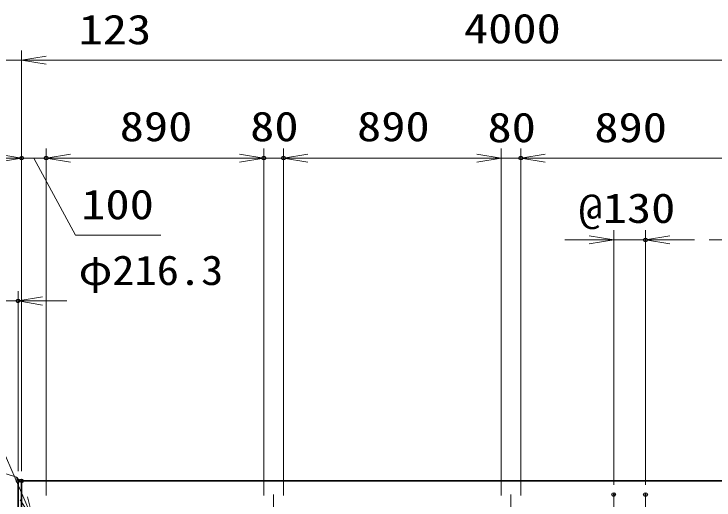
# Model space of a CAD drawing. Units: millimetres at full size. Extents: x -11880 to 11880, y -8400 to 8400.
# Drawn here: x 827 to 3688, y 769 to 2754 of the extents above; entities that cross this region are included whole.
import ezdxf
from ezdxf.enums import TextEntityAlignment as Align

# ---------------------------------------------------------------- set-up
doc = ezdxf.new("R2010")
doc.units = ezdxf.units.MM
doc.header["$LTSCALE"] = 30
doc.header["$PDMODE"] = 32
doc.header["$PDSIZE"] = 15
doc.linetypes.add('USER1', pattern=[18, 12, -1.5, 3, -1.5])
for name, color, linetype, lineweight in [('0-1_外形線', 7, 'Continuous', 35), ('0-2_軸線', 200, 'USER1', 15), ('0-4_寸法線', 4, 'Continuous', 18), ('0-5_0', 7, 'Continuous', 18)]:
    doc.layers.add(name, color=color, linetype=linetype, lineweight=lineweight)
doc.layers.add('0-6_Defpoints', color=7, linetype='Continuous')
doc.styles.add('ＭＳ ゴシック', font='')
doc.styles.get('ＭＳ ゴシック').set_extended_font_data('MS Gothic')

# ---------------------------------------------------------------- blocks, each defined once
blk = doc.blocks.new('_Open')
at = {"layer": '0-5_0', "color": 4}
blk.add_line((-30, 5), (0, 0), dxfattribs=at)
blk.add_lwpolyline([(-30, -5), (0, 0), (-30, 0)], dxfattribs=at)
blk = doc.blocks.new('S299')
at = {"layer": '0-4_寸法線'}
for points in [[(5182855.5, 81148346.3), (5234431.5, 81148346.3), (5252555.7, 81106661.2), (5253751.9, 81103910)], [(5252097.2, 81106461.9), (5253751.9, 81103910), (5253014.2, 81106860.6)]]:
    blk.add_lwpolyline(points, dxfattribs=at)
at = {"layer": '0-4_寸法線', "color": 254, "style": 'ＭＳ ゴシック'}
for s, width, p in [('両取手 SUS304（＃400）', 0.95, (5182855.5, 81156046.9)), ('φ25-300L', 1.1, (5182250.7, 81149746.9))]:
    blk.add_text(s, height=3637, dxfattribs=dict(at, width=width)).set_placement(p, align=Align.BOTTOM_LEFT)
blk = doc.blocks.new('S300')
at = {"layer": '0-4_寸法線'}
for points in [[(5195556.3, 81132979.8), (5234431.5, 81132979.8), (5252322.8, 81093889.8), (5253571.4, 81091162)], [(5251868.2, 81093681.8), (5253571.4, 81091162), (5252777.5, 81094097.9)]]:
    blk.add_lwpolyline(points, dxfattribs=at)
at = {"layer": '0-4_寸法線', "color": 254, "style": 'ＭＳ ゴシック', "width": 0.75}
blk.add_text('打掛金具（道路側）', height=3637, dxfattribs=at).set_placement((5195556.3, 81140831.5), align=Align.BOTTOM_LEFT)
at = {"layer": '0-4_寸法線', "color": 254, "style": 'ＭＳ ゴシック'}
blk.add_text('SUS304（＃400）', height=3637, dxfattribs=at).set_placement((5195124.3, 81134380.3), align=Align.BOTTOM_LEFT)

msp = doc.modelspace()

# ---------------------------------------------------------------- linework, layer by layer
at = {"layer": '0-1_外形線'}
for p, q in [((843.19, 846.63), (843.19, 281.13)), ((4858.04, 846.63), (858.04, 846.63)), ((858.04, 279.13), (858.04, 846.63))]:
    msp.add_line(p, q, dxfattribs=at)
msp.add_arc((823.19, 846.63), 20, 0, 48.59038, dxfattribs=at)
at = {"layer": '0-2_軸線'}
for p, q in [((1888.04, 790.63), (1888.04, -477.37)), ((2858.04, 790.63), (2858.04, -477.37)), ((3278.04, 790.63), (3278.04, -477.37)), ((3408.04, 790.63), (3408.04, -477.37))]:
    msp.add_line(p, q, dxfattribs=at)
at = {"layer": '0-4_寸法線'}
for p, q in [((858.04, 886.63), (858.04, 2605.19)), ((858.04, 886.63), (858.04, 2605.19)), ((858.04, 2565.19), (735.04, 2565.19)), ((858.04, 2565.19), (4858.04, 2565.19)), ((958.04, 2565.19), (1058.04, 2565.19)), ((858.04, 886.63), (858.04, 2205.19)), ((958.04, 786.63), (958.04, 2205.19)), ((958.04, 786.63), (958.04, 2205.19)), ((1848.04, 786.63), (1848.04, 2205.19)), ((1848.04, 786.63), (1848.04, 2205.19)), ((1928.04, 786.63), (1928.04, 2205.19)), ((1928.04, 786.63), (1928.04, 2205.19)), ((2818.04, 786.63), (2818.04, 2205.19)), ((2818.04, 786.63), (2818.04, 2205.19)), ((2898.04, 786.63), (2898.04, 2205.19)), ((2898.04, 786.63), (2898.04, 2205.19)), ((958.04, 2165.19), (858.04, 2165.19)), ((1848.04, 2165.19), (958.04, 2165.19)), ((1058.04, 2165.19), (1158.04, 2165.19)), ((1748.04, 2165.19), (1648.04, 2165.19)), ((1928.04, 2165.19), (1848.04, 2165.19)), ((2818.04, 2165.19), (1928.04, 2165.19)), ((2028.04, 2165.19), (2128.04, 2165.19)), ((2718.04, 2165.19), (2618.04, 2165.19)), ((2818.04, 2165.19), (2898.04, 2165.19)), ((2898.04, 2165.19), (3788.04, 2165.19)), ((2998.04, 2165.19), (3098.04, 2165.19)), ((3688.04, 2165.19), (3588.04, 2165.19)), ((3278.04, 830.63), (3278.04, 1871.37)), ((3408.04, 830.63), (3408.04, 1871.37)), ((3178.04, 1831.37), (3078.04, 1831.37)), ((3278.04, 1831.37), (3408.04, 1831.37)), ((3508.04, 1831.37), (3608.04, 1831.37)), ((3768.04, 1831.37), (3668.04, 1831.37)), ((843.19, 886.63), (843.19, 1621.81)), ((626.89, 1581.81), (843.19, 1581.81)), ((943.19, 1581.81), (1043.19, 1581.81))]:
    msp.add_line(p, q, dxfattribs=at)
msp.add_lwpolyline([(908.04, 2165.19), (1078.53, 1850.47), (1427.33, 1850.47)], dxfattribs=at)
at = {"layer": '0-5_0'}
msp.add_arc((735.04, 614.68), 266.94, 67.67999, 112.32001, dxfattribs=at)
at = {"layer": '0-6_Defpoints'}
for p in [(858.04, 2165.19), (958.04, 2165.19), (1848.04, 2165.19), (1928.04, 2165.19), (2898.04, 2165.19), (3408.04, 1831.37), (843.19, 1581.81), (843.19, 846.63), (858.04, 846.63), (858.04, 846.63), (3278.04, 790.63), (3408.04, 790.63)]:
    msp.add_point(p, dxfattribs=at)

# ---------------------------------------------------------------- block references
at = {"layer": '0-4_寸法線'}
for name, p, xscale, yscale in [('S299', (-174218.27, -2702779.54), 0.03333333, 0.03333333), ('_Open', (858.04, 2165.19), 3.333333, 3.333333), ('_Open', (1848.04, 2165.19), 3.333333, 3.333333), ('_Open', (1848.04, 2165.19), 3.333333, 3.333333), ('_Open', (2818.04, 2165.19), 3.333333, 3.333333), ('_Open', (2818.04, 2165.19), 3.333333, 3.333333), ('S300', (-174218.27, -2702779.54), 0.03333333, 0.03333333), ('_Open', (3278.04, 1831.37), 3.333333, 3.333333)]:
    msp.add_blockref(name, p, dxfattribs=dict(at, xscale=xscale, yscale=yscale))
at = {"layer": '0-4_寸法線', "xscale": 3.333333, "yscale": 3.333333, "rotation": 180}
for p in [(858.04, 2565.19), (858.04, 2565.19), (958.04, 2165.19), (958.04, 2165.19), (1928.04, 2165.19), (1928.04, 2165.19), (2898.04, 2165.19), (2898.04, 2165.19), (3408.04, 1831.37), (843.19, 1581.81)]:
    msp.add_blockref('_Open', p, dxfattribs=at)

# ---------------------------------------------------------------- texts
at = {"layer": '0-4_寸法線', "color": 254, "style": 'ＭＳ ゴシック'}
for s, width, p in [('123', 1.2, (1090.95, 2593.87)), ('4000', 1.2, (2666.04, 2597.87)), ('890', 1.2, (1259.04, 2197.87)), ('80', 1.2, (1792.04, 2197.87)), ('890', 1.2, (2229.04, 2197.87)), ('80', 1.2, (2762.04, 2193.87)), ('890', 1.2, (3199.04, 2193.87)), ('100', 1.2, (1101.73, 1879.16)), ('@130', 1.2, (3134.24, 1864.06)), ('φ216.3', 1.1, (1090.9, 1610.49))]:
    msp.add_text(s, height=121.2, dxfattribs=dict(at, width=width)).set_placement(p, align=Align.BOTTOM_LEFT)

doc.saveas('drawing.dxf')
